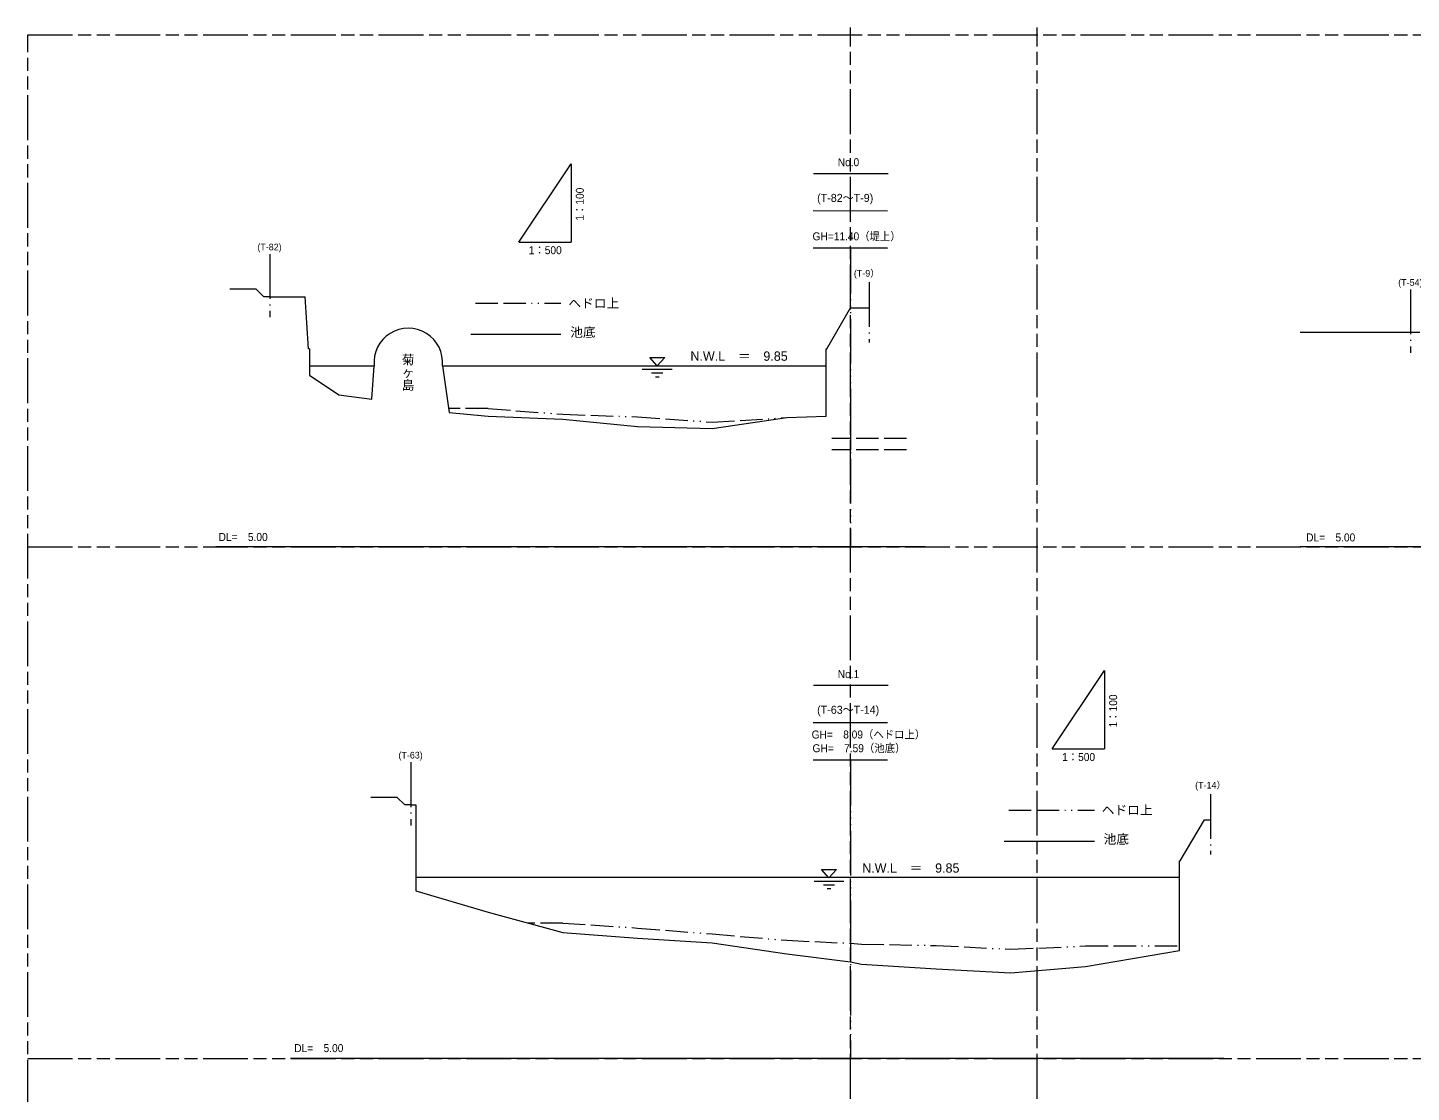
# Model space of a CAD drawing. Units: millimetres, scale not verified. Extents: x 1347 to 82945, y 936 to 58382.
# Drawn here: x 1347 to 38404, y 29466 to 57997 of the extents above; entities that cross this region are included whole.
import ezdxf
from ezdxf.enums import TextEntityAlignment as Align

# ---------------------------------------------------------------- set-up
doc = ezdxf.new("R2010")
doc.units = ezdxf.units.MM
doc.header["$LTSCALE"] = 100
for name, pattern in [('CHAIN_DOUBLE_DASH', [23.5, 12, -1.5, 3.5, -1.5, 3.5, -1.5]), ('DASHED', [7.5, 6, -1.5]), ('DOUBLE_DASHED_DOUBLE_DOTTED', [18.5, 6, -1.5, 6, -1.5, 0.25, -1.5, 0.25, -1.5]), ('LONG_DASHED_DOTTED', [15.25, 12, -1.5, 0.25, -1.5]), ('LONG_DASHED_TRIPLE_DOTTED', [18.75, 12, -1.5, 0.25, -1.5, 0.25, -1.5, 0.25, -1.5])]:
    doc.linetypes.add(name, pattern=pattern)
doc.layers.add('0平面図-0通り芯', color=4, linetype='Continuous', lineweight=13)
doc.styles.add('@MS-ゴシック-5.0-1.0', font='')
doc.styles.add('MS-ゴシック-5.0-1.0', font='')
doc.styles.get('@MS-ゴシック-5.0-1.0').set_extended_font_data('@MS-ゴシック-5.0-1.0')
doc.styles.get('MS-ゴシック-5.0-1.0').set_extended_font_data('MS-ゴシック-5.0-1.0')

msp = doc.modelspace()

# ---------------------------------------------------------------- linework, layer by layer
at = {"layer": '0平面図-0通り芯', "linetype": 'CHAIN_DOUBLE_DASH'}
for p, q in [((23386.2, 1096.2), (23386.2, 57996.8)), ((28386.2, 1096.2), (28386.2, 57996.8)), ((1347.1, 57804.3), (82945.3, 57804.3)), ((1347.1, 935.8), (1347.1, 57804.3)), ((1347.1, 44087.2), (82897.2, 44087.2)), ((1347.1, 30370.1), (82849.1, 30370.1))]:
    msp.add_line(p, q, dxfattribs=at)
at = {"layer": '0平面図-0通り芯', "color": 3}
for p, q in [((14503.9, 52249.7), (15903.9, 54349.7)), ((14503.9, 52249.7), (15903.9, 52249.7)), ((7468.4, 50987.2), (6762.2, 50987.2)), ((7468.4, 50987.2), (7668.4, 50787.2)), ((7828.4, 50787.2), (7668.4, 50787.2)), ((8871.2, 49387.2), (8777.6, 50787.2)), ((22751.8, 49387.2), (23386.2, 50487.2)), ((8891.2, 49387.2), (8871.2, 49387.2)), ((22731.8, 49387.2), (22751.8, 49387.2)), ((28788.2, 38668.6), (30188.2, 40768.6)), ((28788.2, 38668.6), (30188.2, 38668.6)), ((11246.4, 37370.1), (10540.2, 37370.1)), ((11246.4, 37370.1), (11446.4, 37170.1)), ((11606.4, 37170.1), (11446.4, 37170.1)), ((32213.4, 35670.1), (32860.9, 36770.1)), ((32193.4, 35670.1), (32213.4, 35670.1))]:
    msp.add_line(p, q, dxfattribs=at)
at = {"layer": '0平面図-0通り芯', "color": 6}
for p, q in [((15903.9, 54349.7), (15903.9, 52249.7)), ((24388.7, 54083.9), (22388.7, 54082.5)), ((24378.5, 53083.6), (22379.7, 53084.2)), ((24378.5, 53083.3), (22379.7, 53083.9)), ((24378.5, 52083.6), (22379.7, 52084.2)), ((24378.5, 52083.3), (22379.7, 52083.9)), ((13218.2, 49779.8), (15629.9, 49779.8)), ((25386.2, 44087.2), (6386.2, 44087.2)), ((73425.2, 44087.2), (35425.2, 44087.2)), ((30188.2, 40768.6), (30188.2, 38668.6)), ((24388.7, 40366.8), (22388.7, 40365.4)), ((24378.5, 39366.5), (22379.7, 39367.1)), ((24378.5, 39366.2), (22379.7, 39366.8)), ((24378.5, 38366.5), (22379.7, 38367.1)), ((24378.5, 38366.2), (22379.7, 38366.8)), ((27502.6, 36198.7), (29914.3, 36198.7)), ((33386.2, 30370.1), (8386.2, 30370.1))]:
    msp.add_line(p, q, dxfattribs=at)
at = {"layer": '0平面図-0通り芯', "color": 6, "linetype": 'LONG_DASHED_DOTTED'}
for p, q in [((7828.4, 51929.4), (7828.4, 50234.5)), ((23886.2, 51177.1), (23886.2, 49557.5)), ((38382.2, 50979.4), (38382.2, 49284.5)), ((11606.4, 38312.3), (11606.4, 36617.4)), ((33026.2, 37460), (33026.2, 35840.4))]:
    msp.add_line(p, q, dxfattribs=at)
at = {"layer": '0平面図-0通り芯', "color": 6, "linetype": 'LONG_DASHED_TRIPLE_DOTTED'}
for p, q in [((23388.2, 52070.3), (23386.2, 44087.2)), ((23388.2, 38353.1), (23386.2, 30370.1))]:
    msp.add_line(p, q, dxfattribs=at)
at = {"layer": '0平面図-0通り芯'}
for p, q in [((7828.4, 50787.2), (8777.6, 50787.2)), ((7828.4, 50787.2), (7962.4, 50787.2)), ((23386.2, 50487.2), (23886.2, 50487.2)), ((23721, 50487.2), (23886.2, 50487.2)), ((23744.8, 50487.2), (23886.2, 50487.2)), ((35426.7, 49837.2), (38382.2, 49837.2)), ((38382.2, 49837.2), (38634.6, 49837.2)), ((8891.2, 49387.2), (8891.2, 48687.2)), ((22731.8, 47587.2), (22731.8, 49387.2)), ((10568, 48037.2), (10627.6, 48937.2)), ((12454.8, 48937.2), (12632.2, 47687.2)), ((18007, 49159.2), (18407, 49159.2)), ((18207, 48934.5), (18007, 49159.2)), ((18407, 49159.2), (18207, 48934.5)), ((8891.2, 48687.2), (9677, 48157.2)), ((18607, 48834.5), (17807, 48834.5)), ((18357, 48734.5), (18057, 48734.5)), ((18257, 48634.5), (18157, 48634.5)), ((9677, 48157.2), (10568, 48037.2)), ((12632.2, 47687.2), (13677, 47587.2)), ((13677, 47587.2), (15676.4, 47507.2)), ((15676.4, 47507.2), (17677, 47307.2)), ((19677, 47257.2), (21677, 47547.2)), ((21677, 47547.2), (22731.8, 47587.2)), ((17677, 47307.2), (19677, 47257.2)), ((23389.2, 47143.4), (23386.9, 47143.5)), ((11606.4, 37170.1), (11740.4, 37170.1)), ((11740.4, 37170.1), (11741, 35670.1)), ((32860.9, 36770.1), (33026.2, 36770.1)), ((32884.8, 36770.1), (33026.2, 36770.1)), ((11741, 35670.1), (11741, 34870.1)), ((32193.4, 33270.1), (32193.4, 35670.1)), ((22607.3, 35441.8), (23007.3, 35441.8)), ((22807.3, 35217.1), (22607.3, 35441.8)), ((23007.3, 35441.8), (22807.3, 35217.1)), ((11741, 34870.1), (13680.2, 34290.1)), ((23207.3, 35117.1), (22407.3, 35117.1)), ((22957.3, 35017.2), (22657.3, 35017.2)), ((22857.3, 34917.1), (22757.3, 34917.1)), ((13680.2, 34290.1), (15680.2, 33750.1)), ((15680.2, 33750.1), (17680.2, 33600.1)), ((17680.2, 33600.1), (19680.2, 33470.1)), ((19680.2, 33470.1), (21680.2, 33180.1)), ((23389.2, 33426.3), (23386.9, 33426.3)), ((21680.2, 33180.1), (23386.2, 32960.1)), ((29680.2, 32840.1), (32193.4, 33270.1)), ((23386.2, 32960.1), (23680.2, 32900.1)), ((23680.2, 32900.1), (25680.2, 32780.1)), ((25680.2, 32780.1), (27680.2, 32670.1)), ((27680.2, 32670.1), (29680.2, 32840.1))]:
    msp.add_line(p, q, dxfattribs=at)
at = {"layer": '0平面図-0通り芯', "color": 6, "linetype": 'DOUBLE_DASHED_DOUBLE_DOTTED'}
for p, q in [((13336.9, 50610), (15629.9, 50610)), ((27621.2, 37028.9), (29914.3, 37028.9))]:
    msp.add_line(p, q, dxfattribs=at)
at = {"layer": '0平面図-0通り芯', "color": 5}
for p, q in [((8888.2, 48937.2), (10627.6, 48937.2)), ((12454.8, 48937.2), (22723.4, 48937.2)), ((32191.6, 35220.1), (11737.7, 35220.1))]:
    msp.add_line(p, q, dxfattribs=at)
at = {"layer": '0平面図-0通り芯', "color": 3, "linetype": 'DOUBLE_DASHED_DOUBLE_DOTTED'}
for p, q in [((13677.2, 47787.2), (12605.3, 47787.2)), ((13677.2, 47787.2), (15676.6, 47637.2)), ((15676.6, 47637.2), (17677.2, 47567.2)), ((17677.2, 47567.2), (19677.2, 47427.2)), ((19677.2, 47427.2), (21677.2, 47547.2)), ((23386.2, 47337.2), (23386.2, 47037.2)), ((23386.2, 47277.2), (23386.2, 46787.2)), ((23386.2, 47177.2), (23386.2, 46677.2)), ((15680.2, 34000.1), (14752.6, 34000.1)), ((15680.2, 34000.1), (17680.2, 33870.1)), ((17680.2, 33870.1), (19680.2, 33710.1)), ((19680.2, 33710.1), (21680.2, 33540.1)), ((21680.2, 33540.1), (23386.2, 33460.1)), ((23386.2, 33620.1), (23386.2, 33320.1)), ((23386.2, 33560.1), (23386.2, 33070.1)), ((23386.2, 33460.1), (23386.2, 32960.1)), ((23386.2, 33460.1), (23680.2, 33440.1)), ((23680.2, 33440.1), (25680.2, 33400.1)), ((25680.2, 33400.1), (27680.2, 33300.1)), ((27680.2, 33300.1), (29680.2, 33390.1)), ((29680.2, 33390.1), (32172.5, 33390.1))]:
    msp.add_line(p, q, dxfattribs=at)
at = {"layer": '0平面図-0通り芯', "color": 5, "linetype": 'DASHED'}
for p, q in [((24886.2, 46987.2), (22886.2, 46987.2)), ((24886.2, 46687.2), (22886.2, 46687.2))]:
    msp.add_line(p, q, dxfattribs=at)
at = {"layer": '0平面図-0通り芯'}
msp.add_arc((11541.1, 49025.3), 917.8, 354.49355, 185.50648, dxfattribs=at)

# ---------------------------------------------------------------- texts
at = {"layer": '0平面図-0通り芯', "color": 3, "style": 'MS-ゴシック-5.0-1.0', "width": 0.95}
for s, p in [('No.0', (23041.9, 54219.7)), ('GH=11.40（堤上）', (22367.4, 52233.1)), ('1：500', (14766.1, 51861.5)), ('DL=\u30005.00', (6460.2, 44176.2)), ('DL=\u30005.00', (35587, 44164.8)), ('No.1', (23041.9, 40502.5)), ('GH=\u30008.09（ヘドロ上）', (22342.9, 38883.8)), ('GH=\u30007.59（池底）', (22367.4, 38516)), ('1：500', (29050.4, 38280.4)), ('DL=\u30005.00', (8486.4, 30479.5))]:
    msp.add_text(s, height=214.4, dxfattribs=at).set_placement(p, align=Align.BOTTOM_LEFT)
for p in [(16305.5, 52825.3), (30589.8, 39244.2)]:
    msp.add_text('1：100', height=214.4, rotation=90, dxfattribs=at).set_placement(p, align=Align.BOTTOM_LEFT)
at = {"layer": '0平面図-0通り芯', "color": 3, "style": 'MS-ゴシック-5.0-1.0'}
for s, height, p in [('(T-82～T-9)', 214.4, (22490, 53263.2)), ('ヘドロ上', 250.2, (15827.6, 50412.3)), ('池底', 250.2, (15877.6, 49634.8)), ('N.W.L\u3000＝\u30009.85', 250.2, (19097.2, 48995.3)), ('(T-63～T-14)', 214.4, (22490, 39546.1)), ('ヘドロ上', 250.2, (30112, 36831.3)), ('池底', 250.2, (30161.9, 36053.8)), ('N.W.L\u3000＝\u30009.85', 250.2, (23697.5, 35278))]:
    msp.add_text(s, height=height, dxfattribs=at).set_placement(p, align=Align.BOTTOM_LEFT)
at = {"layer": '0平面図-0通り芯', "color": 7, "style": 'MS-ゴシック-5.0-1.0'}
for s, p in [('(T-82)', (7498.7, 51975.7)), ('(T-9）', (23474.3, 51271.2)), ('(T-54)', (38052.5, 51025.7)), ('(T-63)', (11276.7, 38358.6)), ('(T-14）', (32614.3, 37554.1))]:
    msp.add_text(s, height=178.7, dxfattribs=at).set_placement(p, align=Align.BOTTOM_LEFT)
at = {"layer": '0平面図-0通り芯', "color": 3, "style": '@MS-ゴシック-5.0-1.0'}
msp.add_text('菊ヶ島', height=250.2, rotation=270, dxfattribs=at).set_placement((11331.7, 48252.9), align=Align.BOTTOM_RIGHT)

doc.saveas('drawing.dxf')
